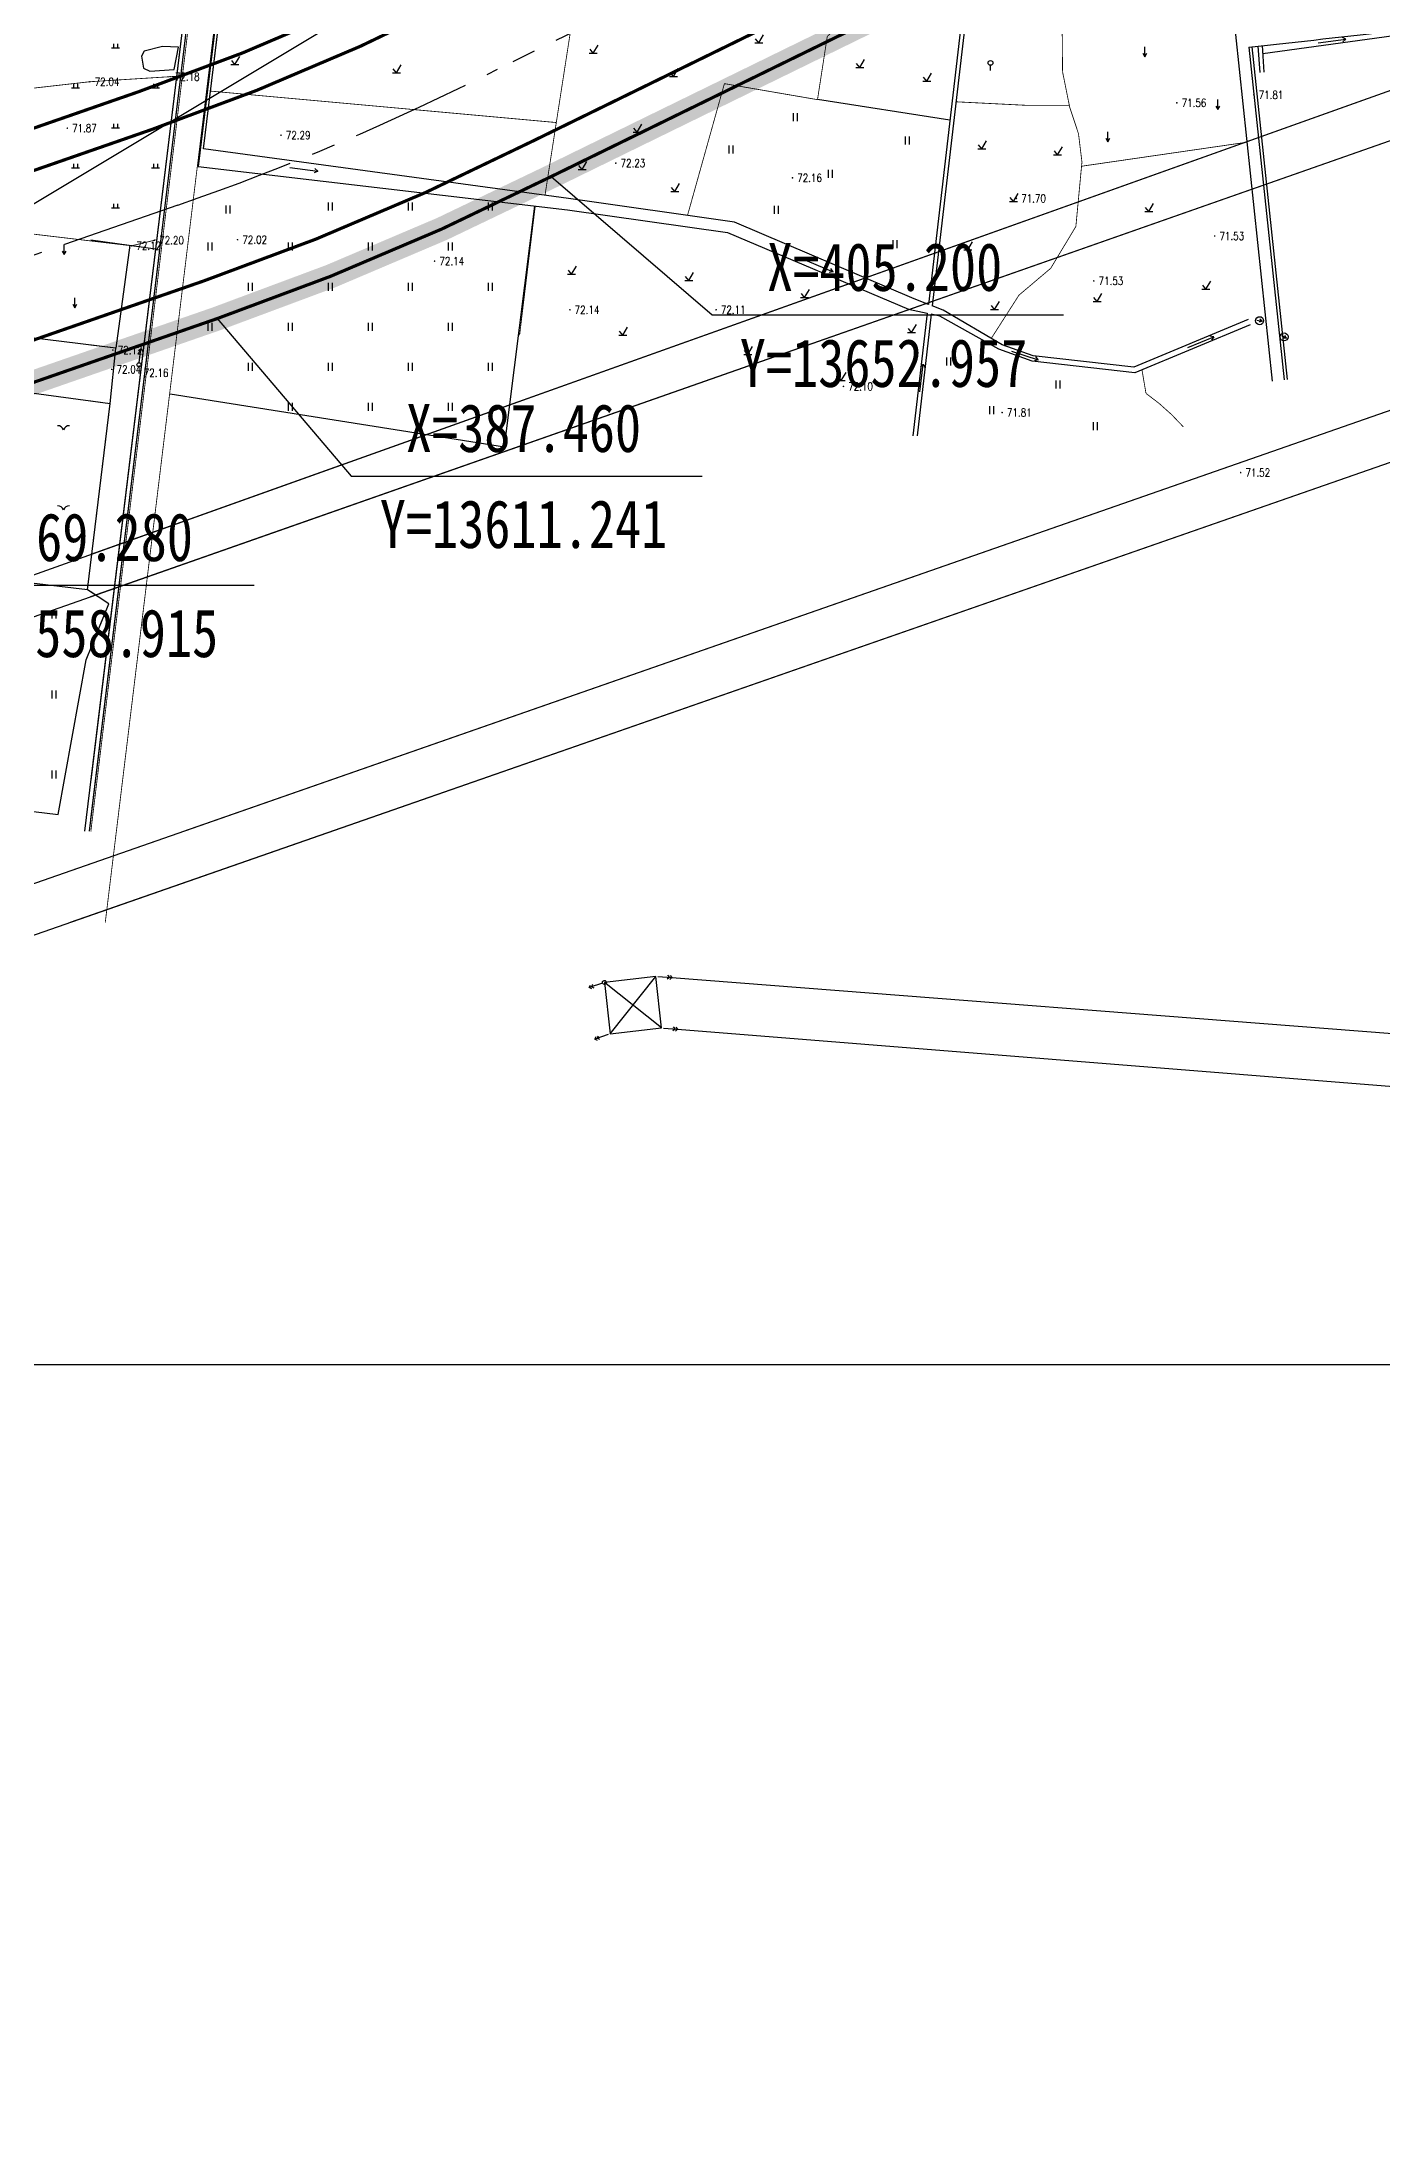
# Model space of a CAD drawing. Extents: x 10519 to 17598, y -625 to 2857.
# Drawn here: x 13589.3 to 13756.8, y 160.2 to 422 of the extents above; entities that cross this region are included whole.
import ezdxf
from ezdxf.enums import TextEntityAlignment as Align

# ---------------------------------------------------------------- set-up
doc = ezdxf.new("R2010")
doc.units = 0
doc.header["$MEASUREMENT"] = 0
for name, pattern in [('CENTER', [2, 1.25, -0.25, 0.25, -0.25]), ('CENTERX2', [4, 2.5, -0.5, 0.5, -0.5]), ('L94', [8, 5, -1.5, 0, -1.5])]:
    doc.linetypes.add(name, pattern=pattern)
doc.layers.get('0').update_dxf_attribs({"linetype": 'CONTINUOUS'})
for name, color, linetype in [('00000衢化东路中线', 1, 'CENTER'), ('00000道路边线', 2, 'CONTINUOUS'), ('0000原地形', 252, 'CONTINUOUS'), ('ASSIST', 252, 'CONTINUOUS'), ('DM-坐标', 7, 'CONTINUOUS'), ('GCD', 224, 'CONTINUOUS'), ('JZD', 1, 'CONTINUOUS'), ('TYBZ', 7, 'CONTINUOUS')]:
    doc.layers.add(name, color=color, linetype=linetype)
doc.styles.add('DIMST', font='SimSun.ttf', dxfattribs={"width": 0.8})
doc.styles.add('HZ', font='txt8.shx', dxfattribs={"width": 0.8, "bigfont": 'hz.shx'})

# ---------------------------------------------------------------- blocks, each defined once
blk = doc.blocks.new('GC013A')
at = {"linetype": 'Continuous'}
blk.add_line((0.5, 0), (4, 0), dxfattribs=at)
at = {"linetype": 'Continuous', "flags": 128}
for points in [[(2.88, 0.5), (3.38, 0), (2.88, -0.5)], [(3.5, 0.5), (4, 0), (3.5, -0.5)]]:
    blk.add_lwpolyline(points, dxfattribs=at)
blk = doc.blocks.new('gc170')
at = {"linetype": 'Continuous'}
blk.add_circle((0, 0), 0.5, dxfattribs=at)
blk = doc.blocks.new('gc126')
for centre, start, end in [((-1.42, -0.5), 19.391, 93.2289), ((1.42, -0.5), 86.7711, 160.609)]:
    blk.add_arc(centre, 1.5, start, end)
blk = doc.blocks.new('gc121')
for p, q in [((-0.5, -1), (-0.5, 1)), ((0.5, -1), (0.5, 1))]:
    blk.add_line(p, q)
blk = doc.blocks.new('gc120')
for p, q in [((-0.5, 0.87), (0, 0)), ((0, 0), (0, 2.5)), ((0, 0), (0.5, 0.87))]:
    blk.add_line(p, q)
blk = doc.blocks.new('gc086')
for p, q in [((0, 0), (7, 0)), ((7, 0), (6.18, 0.57)), ((7, 0), (6.18, -0.57))]:
    blk.add_line(p, q)
blk = doc.blocks.new('gc013b')
at = {"linetype": 'Continuous'}
blk.add_line((0.5, 0), (4, 0), dxfattribs=at)
at = {"linetype": 'Continuous', "flags": 128}
blk.add_lwpolyline([(3.5, 0.5), (4, 0), (3.5, -0.5)], dxfattribs=at)
blk = doc.blocks.new('gc119')
for p, q in [((-1, 0), (1, 0)), ((-0.5, 1), (-0.5, 0)), ((0.5, 1), (0.5, 0))]:
    blk.add_line(p, q)
blk = doc.blocks.new('gc190')
at = {"flags": 128}
for points in [[(0, 0.6), (-0.4, -0.09)], [(0, -0.8), (0, 0.6)], [(0, 0.6), (0.4, -0.09)]]:
    blk.add_lwpolyline(points, dxfattribs=at)
blk.add_circle((0, -0.1), 1)
blk = doc.blocks.new('gc325')
blk.add_line((0, 0), (0, 1.3))
blk.add_circle((0, 1.9), 0.6)
blk = doc.blocks.new('gc123')
for p, q in [((-1, 0), (1, 0)), ((0, 0), (-0.8, 1)), ((0, 0), (1.2, 2))]:
    blk.add_line(p, q)
blk = doc.blocks.new('GC200')
at = {"linetype": 'Continuous', "const_width": 0.2, "flags": 128}
blk.add_lwpolyline([(-0.1, 0, 1), (0.1, 0, 1)], format="xyb", close=True, dxfattribs=at)

msp = doc.modelspace()

# ---------------------------------------------------------------- linework, layer by layer
at = {"layer": '00000衢化东路中线', "color": 6, "linetype": 'CENTERX2', "ltscale": 6}
for p, q in [((13947.3, 565.89), (13646.26, 418.62)), ((13606.32, 401.63), (12924.45, 164.73))]:
    msp.add_line(p, q, dxfattribs=at)
msp.add_arc((13501.3, 703.91), 320, 289.1585, 296.9372, dxfattribs=at)
at = {"layer": '00000道路边线', "const_width": 0.4}
for points in [[(13527, 647.22), (13452.97, 598.22, 0.414214), (13447.89, 573.28), (13556.46, 409.23, 0.342677), (13577.38, 402.16), (13603.04, 411.08, 0.034015), (13641.8, 427.57), (13798.93, 504.44), (13908.41, 558, 0.372894), (13921.22, 588.12), (13845.8, 822.07, 0.46943), (13824.38, 830.66), (13712.85, 770.22), (13452.97, 598.22)], [(13601.4, 415.8, 0.034046), (13639.57, 432.05), (13797.9, 509.5), (13908.94, 563.82, 0.372894), (13919.19, 587.92), (13843.78, 821.82, 0.46943), (13828.07, 828.11), (13714.91, 766.79), (13451.84, 592.68), (13449.02, 578.82), (13560.84, 409.86), (13572.73, 405.84), (13601.4, 415.8)], [(13949.57, 7.08), (13982.27, 5.63, 0.427199), (14008.38, 30.61), (14008.38, 223.92, 0.078123), (13979.58, 407.1), (13942.92, 520.81, 0.456777), (13908.14, 535.6), (13803.04, 484.18), (13650.73, 409.67, -0.033896), (13609.6, 392.18), (12970.08, 170, 0.48251), (12960.76, 143.41, -0.48251), (12970.08, 170)], [(14006.38, 20.81), (14006.38, 223.92, 0.078123), (13977.68, 406.48), (13940.89, 520.61, 0.456777), (13913.06, 532.44), (13804.06, 479.12), (13652.96, 405.2, -0.033868), (13611.24, 387.46)], [(13910.34, 531.11), (13805.23, 479.69), (13652.96, 405.2, -0.033868), (13611.24, 387.46), (12971.72, 165.27, 0.48251), (12964.99, 146.07, -1), (12956.52, 140.74, -0.48251), (12968.44, 174.72)], [(13015.51, 60.18, 0.000146), (13015.51, 60.18), (12961.6, 145.82), (12967.97, 163.97), (13611.24, 387.46), (12967.97, 163.97), (12961.63, 145.89), (13138.52, -135.49), (13145.63, -146.79), (13138.52, -135.49), (12961.63, 145.89), (12967.97, 163.97)]]:
    msp.add_lwpolyline(points, format="xyb", dxfattribs=at)
at = {"layer": '0000原地形', "linetype": 'Continuous'}
for p, q in [((13666.77, 298.82), (13659.63, 304.51)), ((13660.34, 298.07), (13666.06, 305.26)), ((13957.92, 282.56), (13668.05, 305.1)), ((13668.76, 298.66), (13957.41, 275.59))]:
    msp.add_line(p, q, dxfattribs=at)
at = {"layer": '0000原地形', "linetype": 'Continuous', "flags": 128}
msp.add_lwpolyline([(13660.34, 298.07), (13666.77, 298.82), (13666.06, 305.26), (13659.63, 304.51)], close=True, dxfattribs=at)
at = {"layer": 'ASSIST', "color": 252, "const_width": 0.1, "flags": 128}
for points in [[(13725.61, 992.24), (13701.61, 984.39), (13683.69, 978.3), (13678.11, 976.72), (13675.23, 953.36), (13670.29, 915.08), (13667.35, 889.4), (13664.34, 861.79), (13656.07, 793.43), (13655.55, 788.96), (13649.73, 743.07), (13608.76, 406.44)], [(13651.82, 759.57), (13649.73, 743.07), (13608.76, 406.44)], [(13670.01, 400.36), (13674.62, 416.82), (13686.25, 414.82), (13687.47, 422.72), (13690.28, 425.35), (13691.93, 434.36), (13692.1, 442.96), (13695.78, 449.38), (13696.23, 458.91), (13696.47, 462.34), (13695.75, 467.13), (13695.28, 471.92), (13695.77, 474.33), (13696.2, 476.67), (13688.48, 479.64)], [(13650.98, 401.45), (13649.03, 385.37)]]:
    msp.add_lwpolyline(points, dxfattribs=at)
at = {"layer": 'ASSIST', "color": 252, "flags": 128}
msp.add_lwpolyline([(13247.56, 861.47), (13247.56, 861.47), (13394, 957), (13947, 617), (13562, 386)], close=True, dxfattribs=at)
for points, elevation in [([(13661.15, 869.22), (13644.11, 726.35), (13629.56, 609.85), (13616.37, 504.15), (13607.51, 428.68), (13594.68, 323.42)], 72.3), ([(13595.28, 323.4), (13608.09, 429.12), (13616.97, 504.09), (13630.12, 609.84), (13644.68, 726.26), (13652.3, 790.39), (13652.35, 790.84), (13661.65, 869.15)], 71.62), ([(13648.07, 759.57), (13644.11, 726.35), (13629.56, 609.85), (13616.37, 504.15), (13607.51, 428.68), (13595.46, 329.78)], 72.3), ([(13595.46, 324.88), (13608.09, 429.12), (13616.97, 504.09), (13630.12, 609.84), (13644.68, 726.26), (13648.64, 759.57)], 71.62), ([(13712.6, 496.2), (13711.1, 483.85), (13700.1, 389.24)], 71.91), ([(13729.86, 478.86), (13724.09, 477.85), (13722.39, 478.51), (13714.79, 483.27), (13713.38, 483.48), (13711.59, 483.24), (13700.59, 389.05)], 71.91), ([(13741.9, 420.57), (13760.39, 423.13), (13765.4, 423.87), (13771.12, 424.64), (13793.65, 427.59), (13803.13, 429.79), (13808.22, 430.18)], 70.86), ([(13742.07, 418.26), (13741.83, 421.57)], 71.28), ([(13741.54, 418.22), (13741.31, 421.51)], 71.28), ([(13605.39, 378.06), (13647.14, 371.45), (13650.93, 401.53)], 72.33), ([(13595.46, 397.32), (13603.55, 396.19)], 72.16), ([(13600.35, 396.64), (13598.58, 383.76)], 72.11), ([(13522.23, 362.24), (13518.77, 362.25), (13515.87, 334.66), (13591.36, 325.5), (13594.88, 344.81), (13597.7, 351.83), (13595.04, 353.57), (13597.89, 376.85), (13598.58, 383.76), (13522.1, 393.12)], 72.2), ([(13699.97, 388.12), (13698.14, 372.81)], 71.91), ([(13700.47, 388), (13698.72, 372.83)], 71.91), ([(13740.32, 386.7), (13725.89, 380.68), (13713.05, 382.13), (13708.9, 383.64), (13701.55, 387.76), (13700.47, 388)], 72.05), ([(13740.04, 387.35), (13725.79, 381.4), (13713.21, 382.82), (13709.33, 384.2), (13701.96, 388.53), (13700.59, 389.05)], 72.05), ([(13595.04, 353.57), (13522.23, 362.24), (13524.36, 386.8), (13597.89, 376.85)], 72.2), ([(13595.46, 357), (13597.89, 376.85), (13598.58, 383.76), (13595.46, 384.14)], 72.2), ([(13595.46, 377.18), (13597.89, 376.85)], 72.2), ([(13595.46, 346.26), (13597.7, 351.83), (13595.46, 353.3)], 72.2)]:
    msp.add_lwpolyline(points, dxfattribs=dict(at, elevation=elevation))
at = {"layer": 'ASSIST', "color": 252, "const_width": 0.1, "flags": 128}
for points, elevation in [([(13595.46, 323.37), (13608.27, 429.1), (13617.15, 504.06), (13630.3, 609.81), (13644.86, 726.23), (13652.48, 790.37), (13652.53, 790.81), (13661.83, 869.12)], 143.35), ([(13595.46, 323.37), (13608.27, 429.1), (13617.15, 504.06), (13630.3, 609.81), (13644.86, 726.23), (13648.82, 759.57)], 143.35), ([(13707.97, 385), (13711.42, 390.39), (13715.39, 393.75), (13718.53, 398.97), (13719.29, 407.02), (13718.86, 410.55), (13717.76, 413.88), (13716.87, 418.29), (13716.79, 426.53), (13717.76, 431.98), (13719.83, 443.96), (13720.9, 458.31), (13720.14, 479.92)], 71.84), ([(13656.38, 429.76), (13652.21, 402.91)], 72.06), ([(13581.69, 414.54), (13587.42, 416.16), (13595.34, 417.06), (13606.18, 417.74)], 72.39), ([(13610.41, 415.89), (13653.62, 411.96)], 73.35), ([(13703.57, 414.55), (13712.41, 414.11), (13717.72, 414.11)], 71.86), ([(13719.24, 406.5), (13739.9, 409.5)], 71.64), ([(13597.26, 311.98), (13608.76, 406.44)], 72.39), ([(13598.65, 323.37), (13608.76, 406.44)], 72.39), ([(13523.54, 405.7), (13600.55, 396.56), (13603.69, 397.32)], 72.05)]:
    msp.add_lwpolyline(points, dxfattribs=dict(at, elevation=elevation))
at = {"layer": 'ASSIST', "color": 252, "flags": 128}
for points in [[(13718.09, 815.74), (13716.12, 814.54, -0.049479), (13707.07, 807.84), (13693.17, 802.59, 0.02517), (13688.9, 800.83, -0.05814), (13680.36, 797.31, -0.055515), (13662.67, 792.17, 0.028374), (13656.1, 790.46), (13655.74, 790.46), (13649.83, 743.08), (13608.89, 406.45)], [(13609.53, 408.68), (13650.19, 742.5), (13656.05, 789.94), (13656.24, 790.02, -0.028374), (13662.81, 791.73, 0.055515), (13680.5, 796.87, 0.05814), (13689.04, 800.39, -0.02517), (13693.31, 802.15), (13707.21, 807.4, 0.049479), (13716.26, 814.11), (13718.23, 815.31)], [(13726.6, 494.28, -0.179917), (13728.59, 492.55), (13728.59, 492.55, -0.172986), (13728.98, 491.81), (13730.26, 480.83), (13730.66, 479.82, 0.090112), (13731.44, 478.76), (13735.91, 470.45), (13736.37, 465.74), (13736.98, 444.75), (13737.56, 431.65), (13743.07, 379.65)], [(13740.14, 421.39, 0.005995), (13777.15, 425.77)]]:
    msp.add_lwpolyline(points, format="xyb", dxfattribs=at)
at = {"layer": 'ASSIST', "color": 252}
for points in [[(13621.09, 506.8), (13608.89, 406.45)], [(13609.53, 408.68), (13621.48, 506.76)], [(13700.1, 389.24), (13698.31, 389.92), (13675.9, 399.51), (13655.14, 402.48), (13655.14, 402.48), (13609.53, 408.68)], [(13608.89, 406.45), (13655.01, 401.06), (13655.01, 401.06), (13675, 398.23), (13697.63, 388.65), (13699.97, 388.12)]]:
    msp.add_lwpolyline(points, dxfattribs=at)
at = {"layer": 'ASSIST', "color": 252, "elevation": 72.09, "flags": 128}
msp.add_lwpolyline([(13606.41, 421.38), (13604.43, 421.47), (13602.11, 420.89), (13601.79, 420.26), (13602.02, 418.75), (13602.84, 418.37), (13605.87, 418.59), (13605.87, 418.59)], close=True, dxfattribs=at)
at = {"layer": 'ASSIST', "color": 252, "flags": 128}
for points in [[(13740.14, 421.39), (13744.54, 379.81)], [(13740.52, 421.43), (13744.93, 379.85)], [(13765.56, 418.71), (13578.22, 351.82)], [(13765.56, 418.71), (13595.46, 357.97)], [(13702.78, 412.27), (13686.25, 414.82)], [(13579.7, 347.2), (13765.53, 412.43)], [(13595.46, 352.73), (13765.53, 412.43)], [(13655.14, 402.48), (13609.53, 408.68)], [(13608.89, 406.45), (13655.01, 401.06)], [(13557.52, 306.11), (13767.94, 379.57)], [(13574.34, 311.98), (13767.94, 379.57)], [(13606.97, 323.37), (13767.94, 379.57)], [(13767.83, 372.97), (13559.42, 300.32)], [(13767.83, 372.97), (13592.86, 311.98)], [(13767.83, 372.97), (13625.54, 323.37)]]:
    msp.add_lwpolyline(points, dxfattribs=at)
at = {"layer": 'ASSIST', "color": 252, "const_width": 0.1, "flags": 128}
msp.add_lwpolyline([(13731.95, 373.94, 0.057481), (13727.29, 378.12), (13726.79, 381.05)], format="xyb", dxfattribs=at)
at = {"layer": 'DM-坐标', "linetype": 'ByBlock'}
for p, q in [((13673.1, 387.92), (13716.97, 387.92)), ((13627.98, 367.79), (13671.84, 367.79)), ((13571.99, 354.16), (13615.86, 354.16))]:
    msp.add_line(p, q, dxfattribs=at)
for points in [[(13652.96, 405.2), (13673.1, 387.92)], [(13611.24, 387.46), (13627.98, 367.79)]]:
    msp.add_lwpolyline(points, dxfattribs=at)
at = {"layer": 'JZD', "linetype": 'L94', "ltscale": 2, "flags": 128}
msp.add_lwpolyline([(13268.34, 851.36, 3, 3, 0), (13248.54, 838.27, 3, 3, 0), (13558.91, 369.28, 3, 3, 0), (13611.24, 387.46, 3, 3, 0.033868), (13652.96, 405.2, 3, 3, 0), (13913.06, 532.44, 3, 3, 0), (13894.6, 572.84, 3, 3, 0), (13860.14, 593.14, 3, 3, 0), (13886.5, 637.91, 3, 3, 0.035272), (13890.89, 646.74, 3, 3, 0), (13896.13, 659.44, 3, 3, 0), (13836.59, 844.12, 3, 3, 0), (13693.23, 768.68, 3, 3, 0), (13683.08, 774.5, 3, 3, 0), (13430.04, 607.03, 3, 3, 0), (13268.34, 851.36, 0, 0, 0)], format="xyseb", dxfattribs=at)
at = {"layer": 'TYBZ'}
msp.add_lwpolyline([(14372.81, 1105.71), (14372.81, 256.71), (13183.81, 256.71), (13183.81, 1105.71)], close=True, dxfattribs=at)

# ---------------------------------------------------------------- block references
at = {"layer": '0000原地形', "linetype": 'Continuous', "yscale": 0.5}
for p, xscale, rotation in [((13659.63, 304.51), 0.5000000000190234, 199.0513503324993), ((13666.06, 305.26), 0.5000000000085122, 355.5536294170572), ((13666.77, 298.82), 0.4999999999710804, 355.4312771183957), ((13660.34, 298.07), 0.4999999999695541, 198.8730939435591)]:
    msp.add_blockref('GC013A', p, dxfattribs=dict(at, xscale=xscale, rotation=rotation))
at = {"layer": '0000原地形', "linetype": 'Continuous', "xscale": 0.5, "yscale": 0.5}
msp.add_blockref('gc170', (13659.63, 304.51), dxfattribs=at)
at = {"layer": 'ASSIST', "color": 252, "xscale": 0.5, "yscale": 0.5}
for name, p in [('gc119', (13598.54, 421.29)), ('gc123', (13658.24, 420.62)), ('gc123', (13678.9, 421.93)), ('gc123', (13613.47, 419.22)), ('gc123', (13633.64, 418.16)), ('gc123', (13691.52, 418.83)), ('gc325', (13707.87, 418.46)), ('gc120', (13727.13, 420.19)), ('gc119', (13593.54, 416.29)), ('gc119', (13603.54, 416.29)), ('gc123', (13668.24, 417.73)), ('gc123', (13699.91, 417.12)), ('gc120', (13736.26, 413.58)), ('gc119', (13598.54, 411.29)), ('gc123', (13663.72, 410.77)), ('gc121', (13683.52, 412.64)), ('gc121', (13675.47, 408.59)), ('gc121', (13697.49, 409.73)), ('gc123', (13706.78, 408.68)), ('gc123', (13716.24, 407.92)), ('gc120', (13722.52, 409.56)), ('gc119', (13593.54, 406.29)), ('gc119', (13603.54, 406.29)), ('gc123', (13656.85, 406.11)), ('gc121', (13687.87, 405.56)), ('gc123', (13668.41, 403.35)), ('gc119', (13598.54, 401.29)), ('gc121', (13612.61, 401.08)), ('gc121', (13625.39, 401.45)), ('gc121', (13635.39, 401.45)), ('gc121', (13645.39, 401.45)), ('gc121', (13681.14, 401.05)), ('gc123', (13710.73, 402.09)), ('gc123', (13727.63, 400.84)), ('gc120', (13592.11, 395.46)), ('gc121', (13610.39, 396.45)), ('gc121', (13620.39, 396.45)), ('gc121', (13630.39, 396.45)), ('gc121', (13640.39, 396.45)), ('gc121', (13695.96, 396.77)), ('gc123', (13705.03, 396.07)), ('gc123', (13655.53, 393.01)), ('gc123', (13670.17, 392.22)), ('gc121', (13615.39, 391.45)), ('gc121', (13625.39, 391.45)), ('gc121', (13635.39, 391.45)), ('gc121', (13645.39, 391.45)), ('gc123', (13684.64, 390.08)), ('gc123', (13721.19, 389.61)), ('gc123', (13734.78, 391.13)), ('gc120', (13593.45, 388.81)), ('gc123', (13708.38, 388.61)), ('gc121', (13610.39, 386.45)), ('gc121', (13620.39, 386.45)), ('gc121', (13630.39, 386.45)), ('gc121', (13640.39, 386.45)), ('gc123', (13661.91, 385.41)), ('gc123', (13698, 385.73)), ('gc123', (13677.53, 382.98)), ('gc121', (13702.65, 382.12)), ('gc170', (13601.47, 381.69)), ('gc121', (13615.39, 381.45)), ('gc121', (13625.39, 381.45)), ('gc121', (13635.39, 381.45)), ('gc121', (13645.39, 381.45)), ('gc123', (13689.22, 379.73)), ('gc121', (13716.33, 379.24)), ('gc121', (13620.39, 376.45)), ('gc121', (13630.39, 376.45)), ('gc121', (13640.39, 376.45)), ('gc121', (13708.02, 376.03)), ('gc121', (13720.97, 374)), ('gc126', (13592.05, 373.57)), ('gc126', (13592.05, 363.57)), ('gc121', (13590.87, 350.5)), ('gc121', (13590.87, 340.5)), ('gc121', (13590.87, 330.5))]:
    msp.add_blockref(name, p, dxfattribs=at)
at = {"layer": 'ASSIST', "color": 252, "yscale": 0.5, "zscale": 0.5}
for name, p, xscale, rotation in [('gc086', (13748.8, 421.93), 0.5, 7.23687894004606), ('gc086', (13620.34, 406.36), 0.4999999999943313, 352.1654506242315), ('gc086', (13684.96, 394.66), 0.5, 337.4198011574059), ('gc190', (13741.53, 387.19, 71.74), 0.5, 257.3039643487617), ('gc086', (13732.52, 383.85), 0.5, 22.1145317526124), ('gc190', (13744.59, 385.16, 71.67), 0.5, 244.5136208616557), ('gc086', (13710.5, 383.39), 0.5, 342.3423296124723), ('gc086', (13699.04, 378.29), 0.5, 83.26702235756139)]:
    msp.add_blockref(name, p, dxfattribs=dict(at, xscale=xscale, rotation=rotation))
at = {"layer": 'ASSIST', "color": 252}
ref = msp.add_blockref('GC200', (13595.34, 417.06, 72.03), dxfattribs=dict(at, xscale=0.5, yscale=0.5, zscale=0.5))
ref.add_attrib('height', '72.04', dxfattribs={"layer": 'GCD', "linetype": 'Continuous', "height": 1, "style": 'HZ', "width": 0.8}).set_placement((13595.94, 417.06, 72.03), align=Align.MIDDLE_LEFT)
ref = msp.add_blockref('GC200', (13605.37, 417.69, 72.17), dxfattribs=dict(at, xscale=0.5, yscale=0.5, zscale=0.5))
ref.add_attrib('height', '72.18', dxfattribs={"layer": 'GCD', "linetype": 'Continuous', "height": 1, "style": 'HZ', "width": 0.8}).set_placement((13605.97, 417.69, 72.17), align=Align.MIDDLE_LEFT)
ref = msp.add_blockref('GC200', (13731.15, 414.42, 71.56), dxfattribs=dict(at, xscale=0.5, yscale=0.5, zscale=0.5))
ref.add_attrib('height', '71.56', dxfattribs={"layer": 'GCD', "linetype": 'Continuous', "height": 1, "style": 'HZ', "width": 0.8}).set_placement((13731.75, 414.42, 71.56), align=Align.MIDDLE_LEFT)
ref = msp.add_blockref('GC200', (13740.77, 415.42, 71.81), dxfattribs=dict(at, xscale=0.5, yscale=0.5, zscale=0.5))
ref.add_attrib('height', '71.81', dxfattribs={"layer": 'GCD', "linetype": 'Continuous', "height": 1, "style": 'HZ', "width": 0.8}).set_placement((13741.37, 415.42, 71.81), align=Align.MIDDLE_LEFT)
ref = msp.add_blockref('GC200', (13592.52, 411.25, 71.87), dxfattribs=dict(at, xscale=0.5, yscale=0.5, zscale=0.5))
ref.add_attrib('height', '71.87', dxfattribs={"layer": 'GCD', "linetype": 'Continuous', "height": 1, "style": 'HZ', "width": 0.8}).set_placement((13593.12, 411.25, 71.87), align=Align.MIDDLE_LEFT)
ref = msp.add_blockref('GC200', (13619.22, 410.37, 72.29), dxfattribs=dict(at, xscale=0.5, yscale=0.5, zscale=0.5))
ref.add_attrib('height', '72.29', dxfattribs={"layer": 'GCD', "linetype": 'Continuous', "height": 1, "style": 'HZ', "width": 0.8}).set_placement((13619.82, 410.37, 72.29), align=Align.MIDDLE_LEFT)
ref = msp.add_blockref('GC200', (13661.05, 406.89, 72.22), dxfattribs=dict(at, xscale=0.5, yscale=0.5, zscale=0.5))
ref.add_attrib('height', '72.23', dxfattribs={"layer": 'GCD', "linetype": 'Continuous', "height": 1, "style": 'HZ', "width": 0.8}).set_placement((13661.65, 406.89, 72.22), align=Align.MIDDLE_LEFT)
ref = msp.add_blockref('GC200', (13683.12, 405.05, 72.16), dxfattribs=dict(at, xscale=0.5, yscale=0.5, zscale=0.5))
ref.add_attrib('height', '72.16', dxfattribs={"layer": 'GCD', "linetype": 'Continuous', "height": 1, "style": 'HZ', "width": 0.8}).set_placement((13683.72, 405.05, 72.16), align=Align.MIDDLE_LEFT)
ref = msp.add_blockref('GC200', (13711.1, 402.48, 71.7), dxfattribs=dict(at, xscale=0.5, yscale=0.5, zscale=0.5))
ref.add_attrib('height', '71.70', dxfattribs={"layer": 'GCD', "linetype": 'Continuous', "height": 1, "style": 'HZ', "width": 0.8}).set_placement((13711.7, 402.48, 71.7), align=Align.MIDDLE_LEFT)
ref = msp.add_blockref('GC200', (13735.87, 397.78, 71.53), dxfattribs=dict(at, xscale=0.5, yscale=0.5, zscale=0.5))
ref.add_attrib('height', '71.53', dxfattribs={"layer": 'GCD', "linetype": 'Continuous', "height": 1, "style": 'HZ', "width": 0.8}).set_placement((13736.47, 397.78, 71.53), align=Align.MIDDLE_LEFT)
ref = msp.add_blockref('GC200', (13600.55, 396.56, 72.12), dxfattribs=dict(at, xscale=0.5, yscale=0.5, zscale=0.5))
ref.add_attrib('height', '72.12', dxfattribs={"layer": 'GCD', "linetype": 'Continuous', "height": 1, "style": 'HZ', "width": 0.8}).set_placement((13601.15, 396.56, 72.12), align=Align.MIDDLE_LEFT)
ref = msp.add_blockref('GC200', (13603.4, 397.25, 72.2), dxfattribs=dict(at, xscale=0.5, yscale=0.5, zscale=0.5))
ref.add_attrib('height', '72.20', dxfattribs={"layer": 'GCD', "linetype": 'Continuous', "height": 1, "style": 'HZ', "width": 0.8}).set_placement((13604, 397.25, 72.2), align=Align.MIDDLE_LEFT)
ref = msp.add_blockref('GC200', (13613.79, 397.32, 72.02), dxfattribs=dict(at, xscale=0.5, yscale=0.5, zscale=0.5))
ref.add_attrib('height', '72.02', dxfattribs={"layer": 'GCD', "linetype": 'Continuous', "height": 1, "style": 'HZ', "width": 0.8}).set_placement((13614.39, 397.32, 72.02), align=Align.MIDDLE_LEFT)
ref = msp.add_blockref('GC200', (13638.41, 394.64, 72.14), dxfattribs=dict(at, xscale=0.5, yscale=0.5, zscale=0.5))
ref.add_attrib('height', '72.14', dxfattribs={"layer": 'GCD', "linetype": 'Continuous', "height": 1, "style": 'HZ', "width": 0.8}).set_placement((13639.01, 394.64, 72.14), align=Align.MIDDLE_LEFT)
ref = msp.add_blockref('GC200', (13720.77, 392.17, 71.53), dxfattribs=dict(at, xscale=0.5, yscale=0.5, zscale=0.5))
ref.add_attrib('height', '71.53', dxfattribs={"layer": 'GCD', "linetype": 'Continuous', "height": 1, "style": 'HZ', "width": 0.8}).set_placement((13721.37, 392.17, 71.53), align=Align.MIDDLE_LEFT)
ref = msp.add_blockref('GC200', (13655.32, 388.56, 72.14), dxfattribs=dict(at, xscale=0.5, yscale=0.5, zscale=0.5))
ref.add_attrib('height', '72.14', dxfattribs={"layer": 'GCD', "linetype": 'Continuous', "height": 1, "style": 'HZ', "width": 0.8}).set_placement((13655.91, 388.56, 72.14), align=Align.MIDDLE_LEFT)
ref = msp.add_blockref('GC200', (13673.58, 388.56, 72.11), dxfattribs=dict(at, xscale=0.5, yscale=0.5, zscale=0.5))
ref.add_attrib('height', '72.11', dxfattribs={"layer": 'GCD', "linetype": 'Continuous', "height": 1, "style": 'HZ', "width": 0.8}).set_placement((13674.18, 388.56, 72.11), align=Align.MIDDLE_LEFT)
ref = msp.add_blockref('GC200', (13598.22, 383.53, 72.12), dxfattribs=dict(at, xscale=0.5, yscale=0.5, zscale=0.5))
ref.add_attrib('height', '72.12', dxfattribs={"layer": 'GCD', "linetype": 'Continuous', "height": 1, "style": 'HZ', "width": 0.8}).set_placement((13598.82, 383.53, 72.12), align=Align.MIDDLE_LEFT)
at = {"layer": 'ASSIST', "color": 252, "xscale": 0.5, "yscale": 0.5, "rotation": 83.26184565407}
msp.add_blockref('gc013b', (13601.47, 381.69), dxfattribs=at)
at = {"layer": 'ASSIST', "color": 252}
ref = msp.add_blockref('GC200', (13598.07, 381.12, 72.04), dxfattribs=dict(at, xscale=0.5, yscale=0.5, zscale=0.5))
ref.add_attrib('height', '72.04', dxfattribs={"layer": 'GCD', "linetype": 'Continuous', "height": 1, "style": 'HZ', "width": 0.8}).set_placement((13598.67, 381.12, 72.04), align=Align.MIDDLE_LEFT)
ref = msp.add_blockref('GC200', (13601.47, 380.68, 72.16), dxfattribs=dict(at, xscale=0.5, yscale=0.5, zscale=0.5))
ref.add_attrib('height', '72.16', dxfattribs={"layer": 'GCD', "linetype": 'Continuous', "height": 1, "style": 'HZ', "width": 0.8}).set_placement((13602.07, 380.68, 72.16), align=Align.MIDDLE_LEFT)
ref = msp.add_blockref('GC200', (13689.49, 378.99, 72.1), dxfattribs=dict(at, xscale=0.5, yscale=0.5, zscale=0.5))
ref.add_attrib('height', '72.10', dxfattribs={"layer": 'GCD', "linetype": 'Continuous', "height": 1, "style": 'HZ', "width": 0.8}).set_placement((13690.09, 378.99, 72.1), align=Align.MIDDLE_LEFT)
ref = msp.add_blockref('GC200', (13709.32, 375.72, 71.81), dxfattribs=dict(at, xscale=0.5, yscale=0.5, zscale=0.5))
ref.add_attrib('height', '71.81', dxfattribs={"layer": 'GCD', "linetype": 'Continuous', "height": 1, "style": 'HZ', "width": 0.8}).set_placement((13709.92, 375.72, 71.81), align=Align.MIDDLE_LEFT)
ref = msp.add_blockref('GC200', (13739.12, 368.22, 71.52), dxfattribs=dict(at, xscale=0.5, yscale=0.5, zscale=0.5))
ref.add_attrib('height', '71.52', dxfattribs={"layer": 'GCD', "linetype": 'Continuous', "height": 1, "style": 'HZ', "width": 0.8}).set_placement((13739.72, 368.22, 71.52), align=Align.MIDDLE_LEFT)

# ---------------------------------------------------------------- texts
at = {"layer": 'DM-坐标', "linetype": 'ByBlock', "style": 'DIMST', "width": 0.8}
for s, p in [('X=405.200', (13679.94, 390.92)), ('Y=13652.957', (13676.54, 378.92)), ('X=387.460', (13634.82, 370.79)), ('Y=13611.241', (13631.56, 358.79)), ('X=369.280', (13578.83, 357.16)), ('Y=13558.915', (13575.45, 345.16))]:
    msp.add_text(s, height=6, dxfattribs=at).set_placement(p)

doc.saveas('drawing.dxf')
